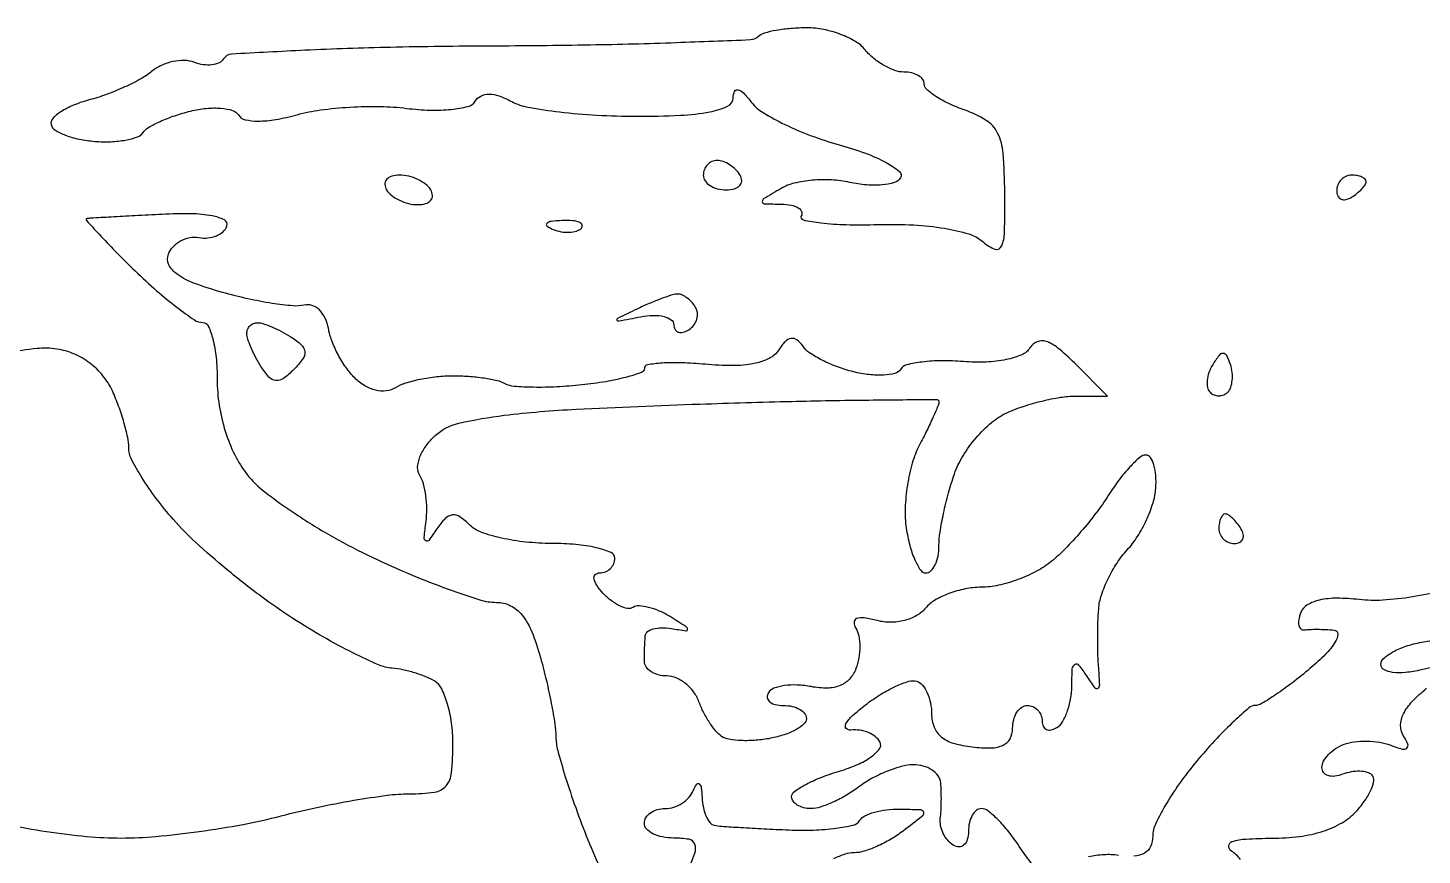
# Model space of a CAD drawing. Extents: x 0 to 102, y 0 to 135.
# Drawn here: x 37.91 to 45.92, y 122.49 to 127.24 of the extents above; entities that cross this region are included whole.
import ezdxf

# ---------------------------------------------------------------- set-up
doc = ezdxf.new("R2010")
doc.units = 0
doc.header["$MEASUREMENT"] = 0

msp = doc.modelspace()

# ---------------------------------------------------------------- linework, layer by layer
for points in [[(42.388341, 127.2384, 0.019759), (42.296924, 127.234786, 0.024009), (42.211895, 127.223926, 0.023612), (42.142576, 127.20826, 0.129701), (42.109726, 127.189126, -0.188187), (42.063934, 127.169039, -0.001351), (41.637027, 127.152531, -0.004884), (41.144726, 127.139638, -0.003079), (40.569731, 127.13374, 0.004246), (39.995249, 127.126505, 0.006779), (39.504597, 127.109501, 0.002152), (39.083379, 127.087365, 0.244826), (39.037096, 127.059809, -0.148816), (39.011717, 127.03747, -0.077331), (38.970696, 127.026032, -0.065771), (38.920938, 127.026717, -0.055378), (38.869913, 127.040059, 0.087626), (38.813093, 127.051082, 0.056271), (38.746071, 127.044653, 0.054503), (38.679591, 127.022847, 0.066819), (38.624231, 126.988195, -0.04695), (38.561477, 126.945364, -0.01923), (38.469259, 126.898914, -0.018825), (38.365731, 126.856297, -0.022887), (38.265759, 126.824593, 0.031008), (38.175985, 126.794512, 0.047679), (38.103372, 126.756653, 0.060469), (38.056207, 126.717193, 0.254869), (38.047247, 126.682712, 0.195632), (38.070164, 126.651366, 0.047003), (38.129061, 126.622245, 0.041314), (38.208239, 126.599248, 0.030854), (38.298312, 126.586701, 0.028441), (38.390248, 126.584877, 0.035586), (38.475051, 126.594085, 0.038404), (38.542478, 126.61174, 0.164576), (38.574865, 126.636827, -0.115334), (38.606462, 126.666598, -0.02508), (38.673489, 126.701139, -0.024878), (38.756983, 126.734097, -0.021583), (38.847365, 126.760384, -0.034861), (38.937975, 126.775956, -0.045313), (39.022157, 126.776792, -0.052526), (39.088846, 126.764272, -0.183696), (39.12298, 126.738113, 0.202913), (39.161206, 126.711006, 0.05537), (39.236366, 126.703023, 0.042812), (39.337518, 126.71219, 0.023366), (39.459143, 126.73973, -0.034335), (39.594018, 126.767177, -0.018515), (39.762908, 126.783285, -0.01836), (39.936981, 126.787002, -0.027412), (40.088791, 126.77633, 0.024199), (40.223391, 126.766, 0.032784), (40.345234, 126.770551, 0.034381), (40.441124, 126.78717, 0.196697), (40.482047, 126.816932, -0.138895), (40.514905, 126.847007, -0.118392), (40.560797, 126.857727, -0.083346), (40.620093, 126.847395, -0.038164), (40.692173, 126.815629, 0.078408), (40.786847, 126.782681, 0.015038), (40.967283, 126.755718, 0.015687), (41.181859, 126.737027, 0.01388), (41.406138, 126.7308, 0.01112), (41.660956, 126.736468, 0.035707), (41.829463, 126.756079, 0.058528), (41.932166, 126.788319, 0.28871), (41.964291, 126.83655, -0.095799), (41.972415, 126.873496, -0.367592), (41.99193, 126.883135, -0.143889), (42.023257, 126.864716, -0.022891), (42.070041, 126.81003, 0.091383), (42.135574, 126.751779, 0.023574), (42.260418, 126.684024, 0.023189), (42.412607, 126.619011, 0.021753), (42.573414, 126.566815, -0.02029), (42.723441, 126.518603, -0.035991), (42.841795, 126.465258, -0.044978), (42.918418, 126.414474, -0.379023), (42.92491, 126.376882, -0.185082), (42.889713, 126.350059, -0.049318), (42.819194, 126.336744, -0.043081), (42.73, 126.336569, -0.033025), (42.633577, 126.351159, 0.041654), (42.529619, 126.365062, 0.034454), (42.417863, 126.362916, 0.035748), (42.315089, 126.346379, 0.074146), (42.239781, 126.316385, 0.004358), (42.140917, 126.25769, 0.267562), (42.131388, 126.24039, 0.396027), (42.142776, 126.22873, 0.006562), (42.241543, 126.225773, -0.040682), (42.297469, 126.220267, -0.086828), (42.338088, 126.205317, -0.1606), (42.357071, 126.183952, -0.245349), (42.355296, 126.15975, 0.518007), (42.365542, 126.135613, 0.024435), (42.468091, 126.118582, 0.023137), (42.613644, 126.108456, 0.012277), (42.794453, 126.108703, -0.018644), (43.000813, 126.106357, -0.028755), (43.178206, 126.087457, -0.033133), (43.31762, 126.054832, -0.107301), (43.400111, 126.0087, 0.088049), (43.466762, 125.968015, 0.402447), (43.50481, 125.98378, 0.098365), (43.522568, 126.064467, 0.007286), (43.523924, 126.291445, 0.016562), (43.514433, 126.518792, 0.095386), (43.483033, 126.634475, 0.142065), (43.416807, 126.707372, 0.053276), (43.290962, 126.76733, -0.024772), (43.203044, 126.803234, -0.034634), (43.128834, 126.844401, -0.03713), (43.075565, 126.884892, -0.214875), (43.0614, 126.916331, 0.166852), (43.05246, 126.942375, 0.095179), (43.027166, 126.964546, 0.076039), (42.989436, 126.979534, 0.056643), (42.944859, 126.9846, -0.086594), (42.892603, 126.993718, -0.04354), (42.831615, 127.021877, -0.041499), (42.771909, 127.062944, -0.048188), (42.723, 127.1115, 0.085458), (42.666115, 127.160154, 0.043685), (42.58125, 127.201123, 0.041718), (42.483876, 127.229024, 0.048955)], [(41.872007, 126.477, 0.105429), (41.841633, 126.470523, 0.099231), (41.815785, 126.452149, 0.096318), (41.798459, 126.424695, 0.092995), (41.7924, 126.3924, 0.153634), (41.802554, 126.360135, 0.097988), (41.831144, 126.332651, 0.080552), (41.873862, 126.314106, 0.062283), (41.924293, 126.3078, 0.066118), (41.970961, 126.313998, 0.138808), (42.002083, 126.332651, 0.191142), (42.013032, 126.360282, 0.139169), (42.0039, 126.3924, 0.06081), (41.977995, 126.424761, 0.051032), (41.943589, 126.452149, 0.053229), (41.906319, 126.470799, 0.089642)], [(40.048114, 126.3924, 0.069308), (40.003395, 126.386171, 0.14379), (39.97385, 126.367549, 0.190139), (39.963867, 126.33994, 0.131946), (39.9735, 126.3078, 0.091204), (40.002811, 126.275406, 0.053126), (40.047704, 126.248051, 0.050746), (40.100266, 126.229475, 0.059645), (40.152686, 126.2232, 0.069308), (40.197405, 126.229429, 0.14379), (40.22695, 126.248051, 0.190139), (40.236933, 126.27566, 0.131946), (40.2273, 126.3078, 0.091204), (40.197989, 126.340194, 0.053126), (40.153096, 126.367549, 0.050746), (40.100534, 126.386125, 0.059645)], [(45.5148, 126.3924, 0.105053), (45.48252, 126.385542, 0.099167), (45.455051, 126.366082, 0.09642), (45.43664, 126.337007, 0.093332), (45.4302, 126.302807, 0.108972), (45.436823, 126.272779, 0.182303), (45.455051, 126.254891, 0.161196), (45.482474, 126.252259, 0.082592), (45.5148, 126.2655, 0.029505), (45.547183, 126.288257, 0.035638), (45.574549, 126.313386, 0.038439), (45.593855, 126.337265, 0.151918), (45.5994, 126.355093, 0.210953), (45.593101, 126.369359, 0.081139), (45.574549, 126.381441, 0.061769), (45.547189, 126.389664, 0.042167)], [(40.98165, 126.131921, 0.018894), (40.918511, 126.126926, 0.168741), (40.893828, 126.11497, 0.470617), (40.895287, 126.099552, 0.054073), (40.930538, 126.080809, 0.051402), (40.976803, 126.067608, 0.05415), (41.023972, 126.064442, 0.060344), (41.065029, 126.071139, 0.126455), (41.092687, 126.087488, 0.296942), (41.096597, 126.106003, 0.208169), (41.081154, 126.121624, 0.077125), (41.040547, 126.130991, 0.028489)], [(41.639357, 125.709654, 0.055272), (41.606724, 125.702637, 0.010063), (41.548369, 125.68184, 0.010721), (41.480765, 125.65453, 0.009546), (41.4117, 125.623317, 0.001582), (41.299891, 125.569761, 0.412978), (41.296628, 125.560467, 0.338881), (41.306482, 125.55544, 0.001427), (41.43285, 125.579043, -0.039846), (41.505773, 125.586939, -0.065875), (41.567285, 125.580559, -0.09571), (41.608537, 125.561852, -0.243183), (41.6232, 125.533487, 0.126496), (41.630087, 125.506698, 0.188966), (41.648457, 125.491415, 0.14771), (41.676283, 125.49066, 0.071976), (41.70918, 125.504953, 0.090427), (41.738306, 125.531225, 0.095498), (41.755606, 125.565616, 0.099685), (41.758467, 125.602727, 0.108373), (41.746487, 125.636846, 0.052439), (41.72353, 125.666526, 0.052733), (41.69494, 125.690719, 0.057853), (41.665292, 125.706205, 0.117318)], [(39.23325, 125.545105, -0.075589), (39.265914, 125.539454, -0.020456), (39.315131, 125.520754, -0.020219), (39.369924, 125.49466, -0.019728), (39.422893, 125.464027, -0.042536), (39.483601, 125.417992, -0.188088), (39.503352, 125.378638, -0.18215), (39.491545, 125.335479, -0.039525), (39.44052, 125.27568, -0.039525), (39.380721, 125.224655, -0.18215), (39.337562, 125.212848, -0.188088), (39.298208, 125.232599, -0.042536), (39.252173, 125.293307, -0.019728), (39.22154, 125.346276, -0.020219), (39.195446, 125.401069, -0.020456), (39.176746, 125.450286, -0.075589), (39.171095, 125.48295, -0.099972), (39.175455, 125.507062, -0.102165), (39.188819, 125.527381, -0.102165), (39.209138, 125.540745, -0.099972)], [(44.820001, 125.304296, 0.033951), (44.798763, 125.356019, 0.286646), (44.778301, 125.368704, 0.233206), (44.754491, 125.356861, 0.024362), (44.718118, 125.303955, 0.052326), (44.696542, 125.259178, 0.061761), (44.686235, 125.213322, 0.07231), (44.688102, 125.173324, 0.149701), (44.702629, 125.145971, 0.099724), (44.725908, 125.130499, 0.098103), (44.7535, 125.125128, 0.097782), (44.781131, 125.13068, 0.098356), (44.804513, 125.146313, 0.115259), (44.821504, 125.173664, 0.057227), (44.830146, 125.213804, 0.052345), (44.829832, 125.259624, 0.052621)], [(44.790707, 124.4466, 0.210953), (44.776441, 124.440301, 0.081139), (44.764359, 124.421749, 0.061769), (44.756136, 124.394389, 0.042167), (44.7534, 124.362, 0.105053), (44.760258, 124.32972, 0.099167), (44.779718, 124.302251, 0.09642), (44.808793, 124.28384, 0.093332), (44.842993, 124.2774, 0.108972), (44.873021, 124.284023, 0.182303), (44.890909, 124.302251, 0.161196), (44.893541, 124.329674, 0.082592), (44.8803, 124.362, 0.029505), (44.857543, 124.394383, 0.035638), (44.832414, 124.421749, 0.038439), (44.808535, 124.441055, 0.151918)]]:
    msp.add_lwpolyline(points, format="xyb", close=True)
for points in [[(43.68446, 122.431532, -0.025023), (43.60723, 122.537438, 0.022376), (43.547265, 122.620589, 0.028974), (43.484745, 122.690809, 0.029303), (43.427691, 122.741541, 0.168627), (43.39007, 122.7546, 0.171559), (43.361504, 122.744501, 0.093994), (43.337193, 122.715856, 0.074453), (43.320748, 122.673162, 0.054814), (43.3152, 122.622707, -0.068261), (43.308816, 122.576166, -0.142189), (43.28969, 122.545324, -0.190521), (43.261342, 122.534761, -0.134228), (43.228356, 122.544487, -0.079872), (43.196062, 122.572412, -0.061323), (43.170627, 122.611583, -0.061612), (43.155555, 122.655534, -0.082717), (43.15378, 122.697529, 0.017872), (43.157768, 122.743211, 0.010103), (43.159499, 122.798774, 0.010075), (43.158982, 122.854946, 0.016287), (43.156024, 122.90265, 0.133796), (43.140887, 122.9428, 0.091884), (43.105455, 122.976546, 0.080201), (43.055286, 122.998811, 0.069062), (42.99795, 123.005709, 0.062288), (42.929489, 122.995881, 0.029757), (42.84515, 122.967323, 0.02894), (42.759417, 122.926557, 0.036476), (42.68568, 122.878809, -0.028807), (42.614674, 122.831271, -0.02702), (42.537173, 122.791087, -0.028056), (42.464551, 122.763068, -0.078188), (42.41073, 122.7546, -0.05869), (42.368382, 122.759588, -0.077742), (42.332527, 122.774312, -0.096339), (42.308508, 122.796109, -0.161839), (42.3, 122.821705, -0.242476), (42.315862, 122.852491, -0.031339), (42.380767, 122.892876, -0.03087), (42.469619, 122.933864, -0.02105), (42.57495, 122.969755, 0.030949), (42.677272, 123.006896, 0.052141), (42.756708, 123.051774, 0.073344), (42.803838, 123.097008, 0.288407), (42.8076, 123.1353, 0.110755), (42.782117, 123.16654, 0.068067), (42.74097, 123.190649, 0.063045), (42.69117, 123.204332, 0.065437), (42.640174, 123.204921, -0.247855), (42.613542, 123.215151, -0.321194), (42.611095, 123.240425, -0.07722), (42.649652, 123.288187, -0.020678), (42.724774, 123.350967, -0.02533), (42.811272, 123.410671, -0.031156), (42.897744, 123.456928, -0.03249), (42.973147, 123.485651, -0.151594), (43.0191, 123.485563, -0.147094), (43.051504, 123.463637, -0.065505), (43.078849, 123.419335, -0.056685), (43.097429, 123.361115, -0.048956), (43.1037, 123.297217, 0.095255), (43.118061, 123.22252, 0.128067), (43.158736, 123.167271, 0.099892), (43.22999, 123.129966, 0.042181), (43.33635, 123.108531, 0.032073), (43.44489, 123.103052, 0.103603), (43.514992, 123.118739, 0.165427), (43.554432, 123.155816, 0.122711), (43.569, 123.214281, -0.061975), (43.575305, 123.264952, -0.08032), (43.593851, 123.307872, -0.097864), (43.621335, 123.3366, -0.154309), (43.6536, 123.3468, -0.105053), (43.68588, 123.339942, -0.099167), (43.713349, 123.320482, -0.09642), (43.73176, 123.291407, -0.093332), (43.7382, 123.257207, 0.108972), (43.744823, 123.227179, 0.182303), (43.763051, 123.209291, 0.161196), (43.790474, 123.206659, 0.082592), (43.8228, 123.2199, 0.12069), (43.85538, 123.253032, 0.047523), (43.882929, 123.311275, 0.04346), (43.901943, 123.382758, 0.041553), (43.908695, 123.457543, -0.011401), (43.911657, 123.556938, -0.232818), (43.925921, 123.582434, -0.395693), (43.948081, 123.579077, -0.021146), (43.993551, 123.516, 0.013118), (44.039934, 123.44943, 0.387925), (44.058514, 123.445743, 0.274081), (44.0692, 123.465703, 0.009278), (44.063452, 123.5583, -0.012662), (44.059173, 123.635688, -0.007293), (44.057742, 123.729027, -0.007283), (44.059039, 123.82286, -0.012081), (44.063196, 123.901898, -0.061641), (44.079121, 123.980527, -0.032165), (44.116936, 124.073242, -0.031424), (44.168634, 124.164717, -0.041521), (44.227319, 124.240298, 0.045202), (44.285999, 124.317028, 0.032313), (44.337649, 124.41204, 0.032824), (44.37533, 124.509857, 0.058247), (44.391261, 124.59465, 0.034691), (44.391261, 124.66757, 0.054717), (44.380152, 124.729085, 0.073848), (44.360579, 124.771157, 0.252132), (44.334872, 124.785, 0.181227), (44.299343, 124.771685, 0.025876), (44.242466, 124.716659, 0.026657), (44.179514, 124.641446, 0.019864), (44.118053, 124.55235, -0.022045), (44.048597, 124.452597, -0.014944), (43.961281, 124.345104, -0.015078), (43.870525, 124.246155, -0.028944), (43.791074, 124.173531, -0.049746), (43.706013, 124.117406, -0.032768), (43.59881, 124.069747, -0.032909), (43.48723, 124.036811, -0.053242), (43.389009, 124.025481, 0.046819), (43.296707, 124.016031, 0.040755), (43.203208, 123.989441, 0.042828), (43.122189, 123.950889, 0.087304), (43.068648, 123.905434, -0.091715), (43.017188, 123.862514, -0.065275), (42.947346, 123.834466, -0.061961), (42.868675, 123.824362, -0.06503), (42.79126, 123.83416, 0.02656), (42.716658, 123.84949, 0.122471), (42.67309, 123.845376, 0.315874), (42.658278, 123.824672, 0.141599), (42.667745, 123.790761, -0.091339), (42.685213, 123.745911, -0.045973), (42.691138, 123.685247, -0.043572), (42.685752, 123.619408, -0.049465), (42.669016, 123.558358, -0.093339), (42.632153, 123.498576, -0.112411), (42.578105, 123.460942, -0.094185), (42.505254, 123.446438, -0.04944), (42.412922, 123.454778, 0.036612), (42.332445, 123.46413, 0.045597), (42.257271, 123.460472, 0.052294), (42.197436, 123.445559, 0.168693), (42.166088, 123.420054, 0.169554), (42.159952, 123.392309, 0.189871), (42.172857, 123.368318, 0.120385), (42.20542, 123.352089, 0.055748), (42.252707, 123.3468, -0.054713), (42.303162, 123.341262, -0.074363), (42.345856, 123.324846, -0.093924), (42.374502, 123.300579, -0.171826), (42.3846, 123.272062, -0.214033), (42.370488, 123.240605, -0.055443), (42.324078, 123.20771, -0.046291), (42.25746, 123.178491, -0.032993), (42.178569, 123.15794, -0.027646), (42.094185, 123.146598, -0.029624), (42.011002, 123.145009, -0.030982), (41.940026, 123.152279, -0.107818), (41.897448, 123.169227, -0.072221), (41.864804, 123.198904, -0.027628), (41.82837, 123.248505, -0.026663), (41.794168, 123.307555, -0.029561), (41.767734, 123.36795, 0.070965), (41.73717, 123.424548, 0.064307), (41.691099, 123.47251, 0.067826), (41.637164, 123.50496, 0.101897), (41.583555, 123.516, -0.063461), (41.534021, 123.522312, -0.081424), (41.492057, 123.540851, -0.09843), (41.463978, 123.568336, -0.151099), (41.454, 123.6006, -0.005452), (41.454404, 123.637626, -0.003912), (41.45563, 123.678987, -0.00395), (41.457416, 123.718352, -0.00849), (41.459548, 123.74865, -0.220322), (41.472444, 123.771125, -0.08799), (41.505326, 123.78663, -0.064608), (41.552625, 123.793106, -0.042225), (41.607598, 123.788844, 0.006398), (41.693371, 123.77597, 0.482477), (41.702212, 123.784422, 0.232796), (41.692765, 123.799879, 0.003563), (41.60138, 123.856872, 0.034649), (41.539837, 123.889009, 0.041314), (41.477905, 123.91018, 0.045965), (41.424174, 123.918573, 0.153019), (41.38988, 123.910158, -0.180431), (41.357944, 123.904107, -0.066598), (41.313498, 123.91799, -0.055064), (41.264389, 123.947814, -0.042258), (41.218015, 123.99018, -0.035064), (41.180305, 124.037197, -0.10755), (41.164808, 124.074727, -0.246629), (41.17218, 124.09804, -0.197745), (41.196865, 124.1082, 0.095157), (41.230429, 124.114646, 0.096948), (41.258969, 124.133051, 0.098804), (41.278075, 124.160518, 0.10306), (41.2848, 124.1928, 0.305027), (41.262723, 124.225622, 0.039533), (41.17794, 124.252549, 0.035211), (41.060444, 124.271282, 0.021931), (40.92102, 124.2774, -0.026287), (40.774054, 124.285132, -0.028831), (40.633244, 124.308256, -0.029997), (40.516481, 124.341882, -0.111719), (40.452197, 124.382443, 0.046015), (40.395022, 124.429962, 0.180002), (40.351218, 124.440927, 0.175443), (40.310182, 124.420685, 0.043316), (40.262291, 124.361293, -0.011733), (40.215487, 124.295103, -0.404645), (40.198272, 124.292274, -0.273012), (40.189303, 124.311748, -0.008162), (40.200253, 124.4043, 0.036652), (40.204619, 124.476012, 0.031306), (40.19894, 124.55154, 0.032521), (40.18492, 124.619771, 0.073463), (40.163733, 124.667943, -0.158097), (40.152086, 124.714059, -0.076483), (40.165446, 124.774123, -0.064008), (40.200491, 124.838369, -0.052051), (40.252895, 124.896782, -0.127354), (40.38798, 124.96749, -0.027602), (40.649567, 125.013387, -0.017283), (41.063729, 125.048232, -0.003845), (41.7737, 125.077842, -0.002263), (42.299911, 125.093351, -0.003779), (42.742887, 125.101051, -0.000575), (43.132791, 125.104433, -0.416419), (43.146, 125.091323, -0.100849), (43.141583, 125.069647, -0.005228), (43.112865, 125.004021, -0.008116), (43.076413, 124.926426, -0.005792), (43.033202, 124.840722, 0.050301), (42.992706, 124.738761, 0.030244), (42.964642, 124.611514, 0.030071), (42.951937, 124.480241, 0.045553), (42.958204, 124.365751, 0.026857), (42.978144, 124.267092, 0.039939), (43.006931, 124.183856, 0.046241), (43.039583, 124.124821, 0.248208), (43.071002, 124.1082, 0.197838), (43.099654, 124.119999, 0.08592), (43.123969, 124.154194, 0.065867), (43.140483, 124.204845, 0.045935), (43.146, 124.264776, -0.038811), (43.152032, 124.342367, -0.014371), (43.172088, 124.450194, -0.014141), (43.20081, 124.567094, -0.016558), (43.234811, 124.676115, -0.053458), (43.284339, 124.78071, -0.039585), (43.359594, 124.884318, -0.040374), (43.447496, 124.97176, -0.068745), (43.534892, 125.027139, -0.027486), (43.629232, 125.064009, -0.019687), (43.738157, 125.095123, -0.019964), (43.844573, 125.116579, -0.039778), (43.930181, 125.1234), (44.1142, 125.1234), (43.923415, 125.31375, 0.022798), (43.829029, 125.399703, 0.091536), (43.761212, 125.437683, 0.183123), (43.709838, 125.435921, 0.155899), (43.668327, 125.400542, -0.156056), (43.621658, 125.360792, -0.048361), (43.532454, 125.333271, -0.041283), (43.416974, 125.319337, -0.029047), (43.286091, 125.322022, 0.021339), (43.161178, 125.326511, 0.029181), (43.048872, 125.31919, 0.029167), (42.960342, 125.302919, 0.196768), (42.924994, 125.27722, -0.195846), (42.893182, 125.254004, -0.047835), (42.827692, 125.244238, -0.041865), (42.744618, 125.246834, -0.03125), (42.654365, 125.263016, -0.028821), (42.562636, 125.291141, -0.029124), (42.475079, 125.329547, -0.03044), (42.403187, 125.371907, -0.094623), (42.36345, 125.411376, 0.080306), (42.330355, 125.446171, 0.206469), (42.297354, 125.454349, 0.162649), (42.263019, 125.436178, 0.047263), (42.225472, 125.388504, -0.135768), (42.171085, 125.340003, -0.066612), (42.082466, 125.31011, -0.048663), (41.960269, 125.298459, -0.023226), (41.802472, 125.306139, 0.015197), (41.668863, 125.314794, 0.025461), (41.556364, 125.312924, 0.023442), (41.471523, 125.303176, 0.367727), (41.454, 125.282572, -0.318563), (41.436878, 125.258425, -0.019847), (41.348382, 125.231291, -0.023463), (41.232269, 125.206433, -0.014667), (41.09445, 125.187762, -0.013401), (40.950902, 125.176466, -0.016625), (40.816942, 125.17399, -0.015026), (40.705733, 125.178978, -0.108282), (40.65464, 125.194257, 0.071199), (40.609499, 125.211463, 0.018734), (40.533279, 125.22569, 0.018632), (40.444381, 125.235491, 0.018139), (40.3542, 125.238764, 0.026932), (40.261867, 125.233787, 0.023702), (40.166524, 125.218879, 0.024413), (40.081753, 125.197115, 0.063446), (40.024491, 125.171072, -0.112037), (39.971699, 125.152963, -0.086522), (39.910807, 125.156947, -0.07631), (39.848158, 125.182718, -0.060777), (39.790527, 125.227816, -0.044635), (39.740914, 125.287177, -0.029817), (39.69479, 125.362853, -0.030035), (39.658595, 125.442258, -0.050698), (39.639357, 125.512776, 0.069852), (39.620714, 125.572097, 0.090899), (39.587448, 125.618178, 0.108441), (39.545111, 125.644029, 0.143183), (39.500185, 125.646174, -0.082663), (39.435454, 125.64152, -0.015157), (39.316034, 125.656343, -0.01592), (39.175937, 125.682653, -0.01388), (39.031181, 125.718881, -0.020077), (38.869818, 125.771129, -0.065195), (38.770433, 125.823313, -0.124223), (38.723206, 125.878268, -0.210306), (38.720333, 125.937855, -0.095451), (38.747592, 125.98165, -0.08035), (38.790706, 126.015345, -0.079463), (38.842725, 126.034006, -0.089938), (38.895699, 126.034348, 0.066651), (38.947582, 126.03228, 0.073428), (38.996391, 126.044217, 0.082864), (39.034752, 126.067832, 0.129301), (39.056423, 126.099748, 0.376097), (39.042323, 126.135032, 0.072886), (38.971686, 126.158884, 0.04162), (38.851802, 126.170543, 0.016033), (38.684499, 126.167479, 0.000657), (38.528004, 126.159383, 0.000988), (38.391535, 126.151872, 0.000387), (38.274334, 126.145099, 0.022762), (38.253087, 126.142881, 0.595743), (38.249661, 126.133398, 0.004033), (38.322586, 126.052878, 0.008959), (38.414645, 125.956391, 0.005051), (38.529576, 125.8425, 0.012626), (38.652416, 125.72909, 0.017088), (38.769312, 125.633379, 0.014111), (38.869874, 125.561026, 0.149976), (38.917539, 125.5464, -0.293783), (38.949679, 125.525732, -0.044797), (38.976201, 125.450346, -0.038229), (38.994586, 125.344722, -0.023983), (39.0006, 125.219409, 0.038901), (39.012245, 125.06996, 0.037303), (39.046917, 124.921945, 0.038673), (39.101332, 124.786484, 0.051855), (39.171908, 124.674635, 0.061829), (39.273842, 124.573638, 0.018005), (39.453875, 124.444766, 0.0178), (39.66887, 124.31305, 0.018173), (39.891234, 124.197926, 0.010629), (40.113147, 124.098791, 0.012635), (40.326739, 124.015059, 0.011473), (40.509288, 123.953471, 0.075756), (40.604249, 123.939, -0.117153), (40.68515, 123.919781, -0.108146), (40.751527, 123.86589, -0.073436), (40.807329, 123.769947, -0.02733), (40.857352, 123.62175, -0.00978), (40.891113, 123.490259, -0.009773), (40.919714, 123.357516, -0.00965), (40.940166, 123.240738, -0.037675), (40.945928, 123.167732, 0.064457), (40.956419, 123.088828, 0.010039), (41.000139, 122.937356, 0.011035), (41.059557, 122.759926, 0.009411), (41.129814, 122.575532, 0.0066), (41.205198, 122.395254, 0.00828)], [(37.789966, 122.663968, 0.013837), (38.020506, 122.62283, 0.013844), (38.252579, 122.594559, 0.023388), (38.448281, 122.5854, 0.022476), (38.648754, 122.594416, 0.011818), (38.896617, 122.622677, 0.011734), (39.149633, 122.663672, 0.017679), (39.367653, 122.7123, -0.010976), (39.572495, 122.760879, -0.010091), (39.785081, 122.801923, -0.010143), (39.976098, 122.830842, -0.032504), (40.104528, 122.8392, 0.033232), (40.24813, 122.848755, 0.184293), (40.31491, 122.88501, 0.156303), (40.346654, 122.960336, 0.022187), (40.3542, 123.130307, 0.03303), (40.346518, 123.246466, 0.038313), (40.323573, 123.35483, 0.04184), (40.290105, 123.441406, 0.142122), (40.249937, 123.485852, 0.041459), (40.199913, 123.511307, 0.022755), (40.135126, 123.534395, 0.022538), (40.066785, 123.551973, 0.0333), (40.005502, 123.560617, -0.085032), (39.926659, 123.580178, -0.013112), (39.780184, 123.64897, -0.01431), (39.61022, 123.740482, -0.011997), (39.435302, 123.846891, -0.017514), (39.25192, 123.973847, -0.012653), (39.056355, 124.127473, -0.012807), (38.877733, 124.283124, -0.026972), (38.749138, 124.414563, -0.0187), (38.651078, 124.535049, -0.022303), (38.56824, 124.655836, -0.02179), (38.508309, 124.762236, -0.117891), (38.493, 124.826263, 0.052518), (38.486666, 124.886403, 0.017777), (38.465251, 124.971898, 0.017457), (38.434696, 125.065386, 0.019184), (38.398536, 125.153565, 0.064526), (38.344447, 125.240533, 0.059903), (38.26875, 125.313328, 0.060015), (38.178102, 125.365992, 0.065267), (38.080056, 125.39377, 0.061697), (37.965539, 125.396346, 0.02015), (37.79795, 125.372551, 0.019734)], [(46.038129, 124.00569, -0.023156), (45.86507, 123.969946, -0.023482), (45.69588, 123.951188, -0.04495), (45.559389, 123.954789, 0.027657), (45.43149, 123.96259, 0.056025), (45.331342, 123.951903, 0.078866), (45.261218, 123.924247, 0.169426), (45.224168, 123.880444, 0.044723), (45.212506, 123.839429, 0.093637), (45.212477, 123.80638, 0.164749), (45.223582, 123.786637, 0.223568), (45.242895, 123.780833, -0.028658), (45.273691, 123.783633, -0.00981), (45.318527, 123.784249, -0.009715), (45.368139, 123.782993, -0.011072), (45.415541, 123.779818, -0.393477), (45.435838, 123.75723, -0.136601), (45.422163, 123.711272, -0.055401), (45.366499, 123.64122, -0.022294), (45.276428, 123.5583, -0.011418), (45.175571, 123.477294, -0.015356), (45.080439, 123.408928, -0.012412), (44.999103, 123.35707, -0.136532), (44.962194, 123.3468, 0.179437), (44.925865, 123.333329, 0.011625), (44.840805, 123.256678, 0.015768), (44.742223, 123.157539, 0.011033), (44.637254, 123.040003, 0.019979), (44.536845, 122.912471, 0.022974), (44.451808, 122.782981, 0.022881), (44.390557, 122.667973, 0.109065), (44.373948, 122.595853, -0.103807), (44.360939, 122.536554, -0.16082), (44.325839, 122.498248, -0.118691), (44.26566, 122.481342, -0.04416)], [(46.1493, 123.604947), (45.91665, 123.551302, -0.030431), (45.82477, 123.535929, -0.05864), (45.75027, 123.536839, -0.091456), (45.701281, 123.552627, -0.275851), (45.684, 123.581566, -0.214645), (45.6999, 123.616898, -0.055193), (45.752278, 123.653879, -0.046117), (45.827433, 123.686752, -0.032832), (45.916434, 123.709908, -0.033595), (46.008927, 123.721222, -0.042999)], [(44.877025, 122.462573, 0.091959), (44.825773, 122.510147, -0.266345), (44.810103, 122.539854, -0.316664), (44.828848, 122.564585, -0.063267), (44.910777, 122.579708, -0.013106), (45.057538, 122.584105, 0.030618), (45.21629, 122.594431, 0.046142), (45.35155, 122.62445, 0.053969), (45.461466, 122.67333, 0.077392), (45.544173, 122.740315, 0.03252), (45.59417, 122.803353, 0.04887), (45.628277, 122.864634, 0.061653), (45.643346, 122.91568, 0.241884), (45.633614, 122.945986, 0.13158), (45.605605, 122.962163, 0.057864), (45.56292, 122.96846, 0.051646), (45.513371, 122.964871, 0.04776), (45.464229, 122.95122, -0.062536), (45.418831, 122.940038, -0.109131), (45.380447, 122.943921, -0.151157), (45.35522, 122.961865, -0.164586), (45.3456, 122.990297, -0.12721), (45.354899, 123.026257, -0.063761), (45.382877, 123.064351, -0.057041), (45.423967, 123.098681, -0.053965), (45.4725, 123.123594, -0.060523), (45.531335, 123.138336, -0.036142), (45.603477, 123.142116, -0.035713), (45.676983, 123.135387, -0.050975), (45.740178, 123.118268, 0.023613), (45.805589, 123.09665, 0.238093), (45.832914, 123.102062, 0.34008), (45.838703, 123.12453, 0.037552), (45.812611, 123.174832, -0.148444), (45.797274, 123.232755, -0.106596), (45.813827, 123.298047, -0.074936), (45.86378, 123.369479, -0.035766), (45.946783, 123.445182)], [(41.695249, 122.380139, 0.018034), (41.74368, 122.49747, 0.177019), (41.743942, 122.550131, 0.270978), (41.710676, 122.577932, 0.041745), (41.621386, 122.5854, -0.048569), (41.557328, 122.591637, -0.068569), (41.50317, 122.610251, -0.088754), (41.466692, 122.637696, -0.189402), (41.454, 122.67, -0.140362), (41.463239, 122.702261, -0.099913), (41.489206, 122.729749, -0.085122), (41.528042, 122.748262, -0.068857), (41.57385, 122.7546, 0.080074), (41.622856, 122.762499, 0.064399), (41.671029, 122.785664, 0.065245), (41.711111, 122.819919, 0.087674), (41.736371, 122.86035, -0.051902), (41.754213, 122.894024, -0.449116), (41.769109, 122.896057, -0.185333), (41.780796, 122.874442, -0.021021), (41.785721, 122.81805, 0.039992), (41.792949, 122.760542, 0.052357), (41.809076, 122.710122, 0.062883), (41.831029, 122.673484, 0.183681), (41.85585, 122.658535, 0.027089), (41.897355, 122.653336, 0.002163), (42.007688, 122.646031, 0.002923), (42.139473, 122.638652, 0.002237), (42.283644, 122.63207, 0.018007), (42.426297, 122.631337, 0.025134), (42.553446, 122.641676, 0.023369), (42.654091, 122.659795, 0.200725), (42.690487, 122.685835, -0.141093), (42.719461, 122.712126, -0.043605), (42.77495, 122.73361, -0.039708), (42.844274, 122.74787, -0.034515), (42.918343, 122.751909, -0.007548), (43.039784, 122.748312, -0.354028), (43.057055, 122.733004, -0.273081), (43.047699, 122.708746, -0.005491), (42.93948, 122.625009, -0.030247), (42.86803, 122.57747, -0.027606), (42.789198, 122.537287, -0.028671), (42.714703, 122.509341, -0.075533), (42.658488, 122.5008, 0.079963), (42.60508, 122.492204, 0.03785), (42.540515, 122.465298, 0.036263)], [(44.177306, 122.485822, 0.049452), (44.093962, 122.489167, 0.039909), (44.005176, 122.476791, 0.041341)]]:
    msp.add_lwpolyline(points, format="xyb")

doc.saveas('drawing.dxf')
